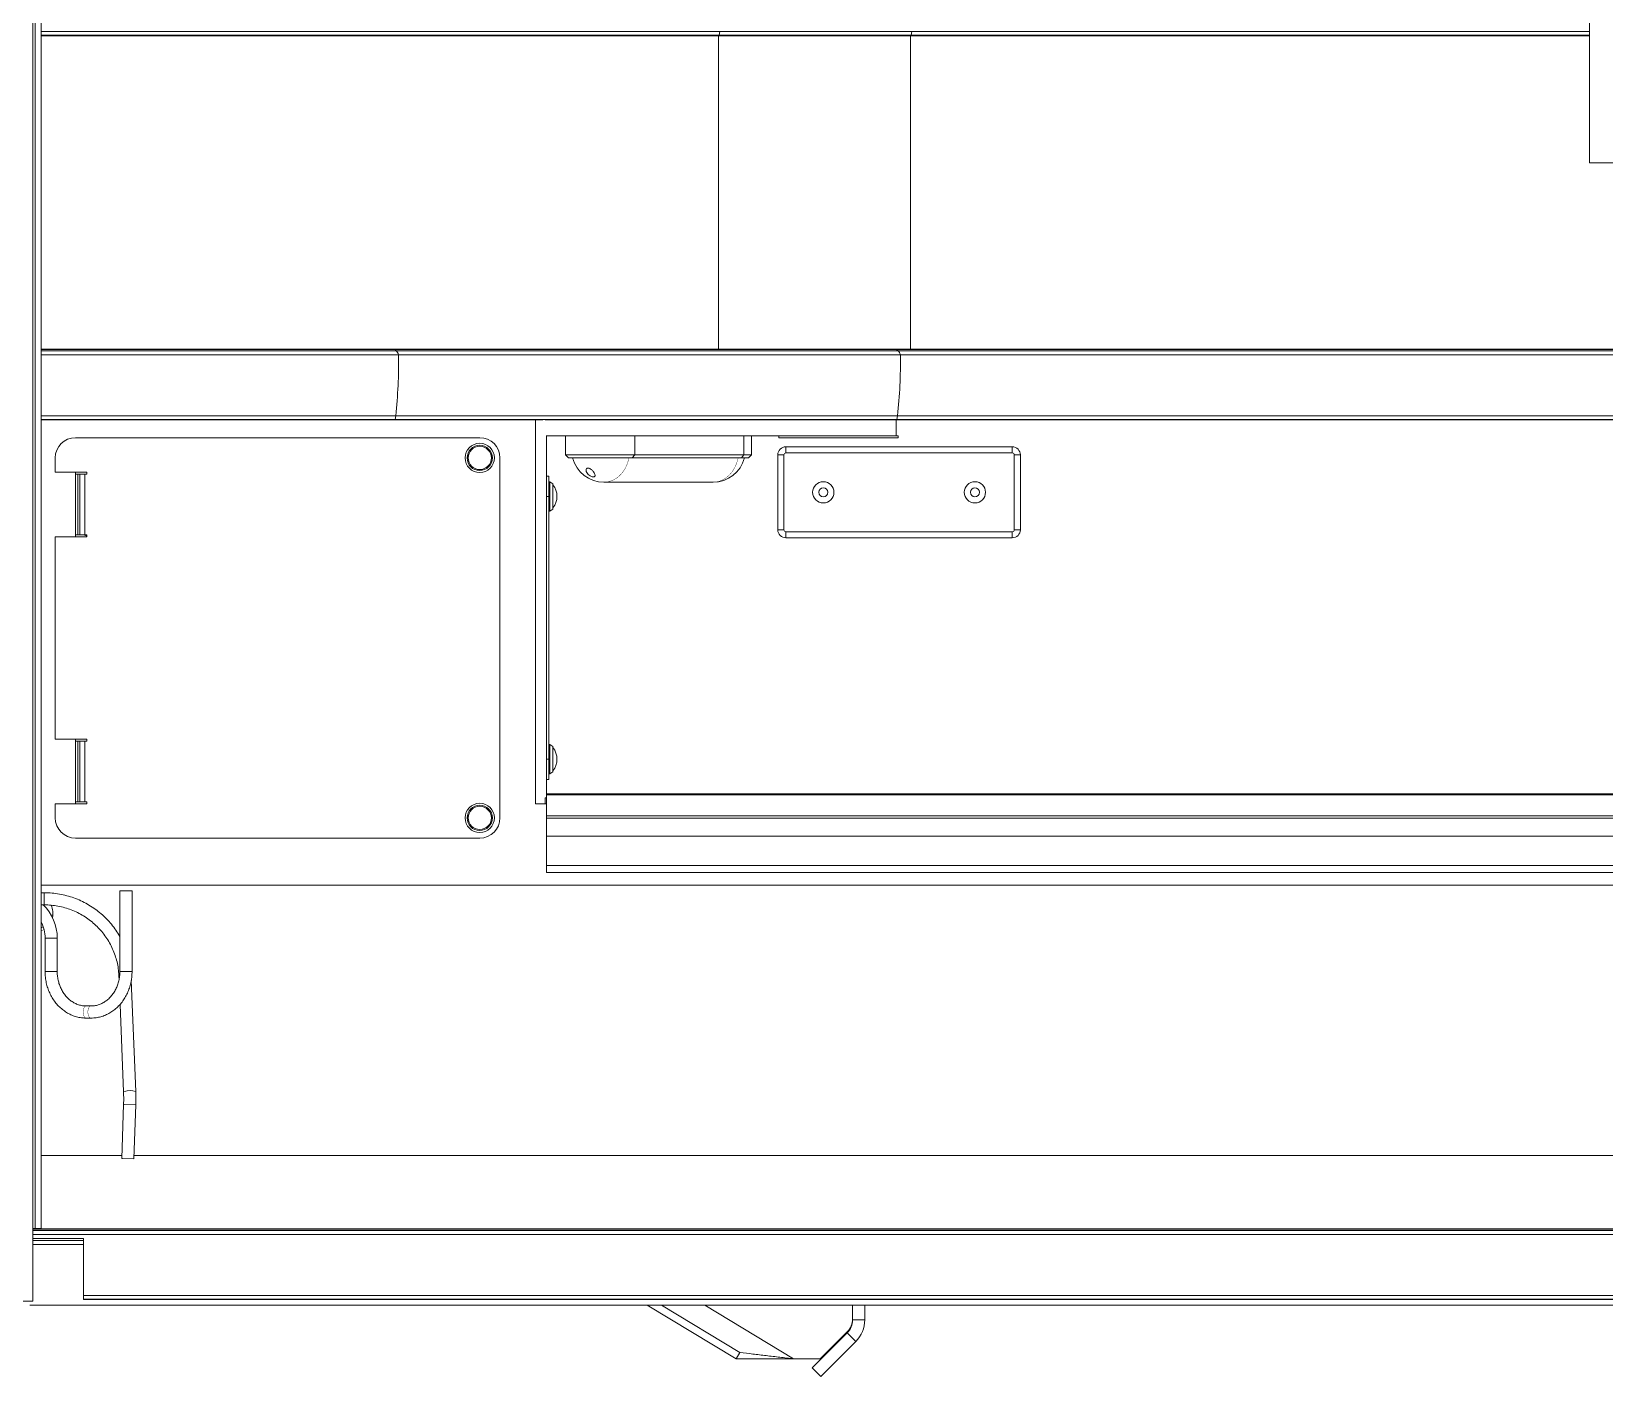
# Model space of a CAD drawing. Header units: millimetres. Extents: x -16985 to -606, y 2122 to 9380.
# Drawn here: x -8274 to -7496, y 4723 to 5388 of the extents above; entities that cross this region are included whole.
import ezdxf

# ---------------------------------------------------------------- set-up
doc = ezdxf.new("R2010")
doc.units = ezdxf.units.MM
for name, pattern in [('K5LT32768', [0]), ('K5LT32769', [0]), ('K5LT_THIN', [0])]:
    doc.linetypes.add(name, pattern=pattern)

msp = doc.modelspace()

# ---------------------------------------------------------------- linework, layer by layer
at = {"color": 7, "linetype": 'K5LT_THIN', "lineweight": 18}
for p, q in [((-8273.55, 4760.19), (-8273.55, 5798.19)), ((-8272.55, 5797.92), (-8272.55, 4796.19)), ((-8269.55, 5797.92), (-8269.55, 4796.19)), ((-7503.55, 5323.19), (-7503.55, 5449.19)), ((-7933.85, 5388.08), (-8269.55, 5388.08)), ((-8269.55, 5385.99), (-7934.27, 5385.99)), ((-7934.41, 5385.99), (-7934.41, 5230.99)), ((-7934.27, 5385.99), (-7839.27, 5385.99)), ((-7933.85, 5388.08), (-7934.13, 5386.22)), ((-7839.13, 5386.22), (-7934.13, 5386.22)), ((-7838.85, 5388.08), (-7933.85, 5388.08)), ((-7839.41, 5230.99), (-7839.41, 5385.99)), ((-7839.27, 5385.99), (-7503.55, 5385.99)), ((-7839.13, 5386.22), (-7838.85, 5388.08)), ((-7839.13, 5386.22), (-7503.55, 5386.22)), ((-7838.85, 5388.08), (-7503.55, 5388.08)), ((-7488.68, 5323.19), (-7503.55, 5323.19)), ((-8095.27, 5230.99), (-8269.55, 5230.99)), ((-8094.98, 5230.89), (-8269.55, 5230.89)), ((-8093.86, 5230.17), (-8269.55, 5230.17)), ((-7847.02, 5230.99), (-8095.27, 5230.99)), ((-7846.73, 5230.89), (-8094.98, 5230.89)), ((-7845.61, 5230.17), (-8093.86, 5230.17)), ((-7847.02, 5230.99), (-7455.55, 5230.99)), ((-7846.73, 5230.89), (-7455.55, 5230.89)), ((-7845.61, 5230.17), (-7455.55, 5230.17)), ((-8092.73, 5228.11), (-8269.55, 5228.11)), ((-7844.48, 5228.11), (-8092.73, 5228.11)), ((-7844.48, 5228.11), (-7455.55, 5228.11)), ((-8094.13, 5198.08), (-8269.55, 5198.08)), ((-8269.55, 5195.99), (-8094.63, 5195.99)), ((-8094.63, 5195.99), (-8021.32, 5195.99)), ((-8094.13, 5198.08), (-8094.46, 5196.22)), ((-7846.21, 5196.22), (-8094.46, 5196.22)), ((-7845.88, 5198.08), (-8094.13, 5198.08)), ((-8020.1, 5195.99), (-7846.38, 5195.99)), ((-7846.55, 5188.19), (-7846.55, 5195.99)), ((-7846.38, 5195.99), (-7455.55, 5195.99)), ((-7846.21, 5196.22), (-7845.88, 5198.08)), ((-7845.88, 5198.08), (-7455.55, 5198.08)), ((-8052.55, 5187.19), (-8252.55, 5187.19)), ((-8019.71, 5188.19), (-7846.55, 5188.19)), ((-8019.55, 5188.19), (-8019.55, 5011.16)), ((-8010.1, 5188.19), (-8010.1, 5178.69)), ((-7975.9, 5178.69), (-7975.9, 5188.19)), ((-7921.9, 5178.69), (-7921.9, 5188.19)), ((-7918.1, 5178.69), (-7918.1, 5188.19)), ((-7904.55, 5187.19), (-7904.55, 5188.19)), ((-7845.55, 5187.19), (-7904.55, 5187.19)), ((-7845.55, 5188.19), (-7846.55, 5188.19)), ((-7845.55, 5187.19), (-7845.55, 5188.19)), ((-8262.55, 5170.19), (-8262.55, 5177.19)), ((-8042.55, 4999.19), (-8042.55, 5177.19)), ((-8010.1, 5178.69), (-8008.6, 5177.19)), ((-8010.1, 5178.69), (-7975.9, 5178.69)), ((-7977.1, 5177.19), (-8008.6, 5177.19)), ((-7975.9, 5178.69), (-7977.1, 5177.19)), ((-7923.1, 5177.19), (-7977.1, 5177.19)), ((-7975.9, 5178.69), (-7921.9, 5178.69)), ((-7923.1, 5177.19), (-7921.9, 5178.69)), ((-7919.6, 5177.19), (-7923.1, 5177.19)), ((-7921.9, 5178.69), (-7918.1, 5178.69)), ((-7919.6, 5177.19), (-7918.1, 5178.69)), ((-7905.1, 5178.69), (-7902.1, 5178.69)), ((-7905.1, 5141.69), (-7905.1, 5178.69)), ((-7902.1, 5178.69), (-7902.1, 5141.69)), ((-7901.1, 5182.69), (-7901.1, 5179.69)), ((-7901.1, 5182.69), (-7789.1, 5182.69)), ((-7789.1, 5179.69), (-7901.1, 5179.69)), ((-7789.1, 5179.69), (-7789.1, 5182.69)), ((-7788.1, 5178.69), (-7785.1, 5178.69)), ((-7788.1, 5141.69), (-7788.1, 5178.69)), ((-7785.1, 5178.69), (-7785.1, 5141.69)), ((-8262.55, 5170.19), (-8246.93, 5170.19)), ((-8252.55, 5170.19), (-8252.55, 5138.19)), ((-8251.31, 5169.19), (-8252.55, 5169.19)), ((-8251.31, 5139.19), (-8251.31, 5169.19)), ((-8250.38, 5169.19), (-8251.31, 5169.19)), ((-8250.38, 5139.19), (-8250.38, 5169.19)), ((-8250.38, 5169.19), (-8247.93, 5169.19)), ((-8247.93, 5169.19), (-8247.93, 5139.19)), ((-8246.93, 5169.19), (-8247.93, 5169.19)), ((-8246.93, 5170.19), (-8246.93, 5169.19)), ((-8019.55, 5168.19), (-8018.35, 5168.19)), ((-8018.35, 5168.19), (-8018.35, 5158.19)), ((-8017.85, 5165.44), (-8018.35, 5165.44)), ((-8016.35, 5164.44), (-8017.85, 5165.44)), ((-8017.85, 5165.44), (-8017.85, 5150.94)), ((-8016.35, 5164.44), (-8016.35, 5151.94)), ((-7991.1, 5165.19), (-7937.1, 5165.19)), ((-8018.35, 5158.19), (-8019.55, 5158.19)), ((-8018.35, 5158.19), (-8018.35, 5028.19)), ((-8017.85, 5150.94), (-8016.35, 5151.94)), ((-8018.35, 5150.94), (-8017.85, 5150.94)), ((-8262.55, 5038.19), (-8262.55, 5138.19)), ((-8262.55, 5138.19), (-8246.93, 5138.19)), ((-8252.55, 5139.19), (-8251.31, 5139.19)), ((-8251.31, 5139.19), (-8250.38, 5139.19)), ((-8247.93, 5139.19), (-8250.38, 5139.19)), ((-8246.93, 5138.46), (-8248.43, 5139.19)), ((-8246.93, 5139.19), (-8247.93, 5139.19)), ((-8246.93, 5138.19), (-8246.93, 5139.19)), ((-7905.1, 5141.69), (-7902.1, 5141.69)), ((-7901.1, 5140.69), (-7789.1, 5140.69)), ((-7901.1, 5137.69), (-7901.1, 5140.69)), ((-7789.1, 5137.69), (-7901.1, 5137.69)), ((-7789.1, 5140.69), (-7789.1, 5137.69)), ((-7788.1, 5141.69), (-7785.1, 5141.69)), ((-8262.55, 5038.19), (-8246.93, 5038.19)), ((-8252.55, 5038.19), (-8252.55, 5006.19)), ((-8251.31, 5037.19), (-8252.55, 5037.19)), ((-8251.31, 5007.19), (-8251.31, 5037.19)), ((-8250.38, 5037.19), (-8251.31, 5037.19)), ((-8250.38, 5007.19), (-8250.38, 5037.19)), ((-8250.38, 5037.19), (-8247.93, 5037.19)), ((-8247.93, 5037.19), (-8247.93, 5007.19)), ((-8247.93, 5037.19), (-8246.93, 5037.19)), ((-8246.93, 5037.19), (-8246.93, 5038.19)), ((-8017.85, 5035.44), (-8018.35, 5035.44)), ((-8016.35, 5034.44), (-8017.85, 5035.44)), ((-8017.85, 5035.44), (-8017.85, 5020.94)), ((-8019.55, 5028.19), (-8018.35, 5028.19)), ((-8018.35, 5028.19), (-8018.35, 5018.19)), ((-8016.35, 5034.44), (-8016.35, 5021.94)), ((-8018.35, 5020.94), (-8017.85, 5020.94)), ((-8017.85, 5020.94), (-8016.35, 5021.94)), ((-8018.35, 5018.19), (-8019.55, 5018.19)), ((-8262.55, 5006.19), (-8246.93, 5006.19)), ((-8262.55, 4999.19), (-8262.55, 5006.19)), ((-8251.31, 5007.19), (-8252.55, 5007.19)), ((-8250.38, 5007.19), (-8251.31, 5007.19)), ((-8247.93, 5007.19), (-8250.38, 5007.19)), ((-8246.93, 5007.19), (-8247.93, 5007.19)), ((-8246.93, 5007.19), (-8246.93, 5006.19)), ((-8019.55, 5006.19), (-8024.95, 5006.19)), ((-8020.12, 5009.19), (-8019.55, 5009.19)), ((-8020.12, 5009.19), (-8020.12, 5006.19)), ((-7455.55, 5011.16), (-8019.55, 5011.16)), ((-8019.55, 5011.16), (-8019.55, 5010.59)), ((-8019.55, 5010.59), (-8019.55, 5000.16)), ((-7455.55, 5000.16), (-8019.55, 5000.16)), ((-8019.55, 5000.16), (-8019.55, 4999)), ((-8019.55, 4999), (-8019.55, 4990.23)), ((-8252.55, 4989.19), (-8052.55, 4989.19)), ((-8019.55, 4990.23), (-8019.55, 4975.66)), ((-7455.55, 4975.66), (-8019.55, 4975.66)), ((-8019.55, 4975.66), (-8019.55, 4972.15)), ((-7455.55, 4966), (-8269.55, 4966)), ((-8019.55, 4972.15), (-7455.55, 4972.15)), ((-8268, 4962.19), (-8269.55, 4962.19)), ((-8230.55, 4963.19), (-8230.55, 4923.19)), ((-8230.55, 4963.19), (-8228.59, 4963.19)), ((-8228.59, 4963.19), (-8224.55, 4963.19)), ((-8224.55, 4923.19), (-8224.55, 4963.19)), ((-8269.55, 4956.19), (-8268, 4956.19)), ((-8269.55, 4944.81), (-8268.53, 4945.4)), ((-8267.55, 4939.72), (-8267.55, 4923.19)), ((-8261.55, 4923.19), (-8261.55, 4939.72)), ((-8231.03, 4921.03), (-8230.96, 4919.28)), ((-8222.75, 4863.95), (-8224.94, 4918.86)), ((-8244.9, 4906.19), (-8247.21, 4906.19)), ((-8230.47, 4906.99), (-8228.74, 4863.71)), ((-8247.21, 4900.19), (-8244.9, 4900.19)), ((-8228.73, 4857.55), (-8229.68, 4830.78)), ((-8223.69, 4830.56), (-8222.73, 4857.34)), ((-8229.63, 4832.27), (-8269.55, 4832.27)), ((-8229.25, 4830.76), (-8229.68, 4830.78)), ((-8223.69, 4830.56), (-8229.25, 4830.76)), ((-7455.55, 4832.27), (-8223.63, 4832.27)), ((-8272.55, 4796.19), (-8273.55, 4796.19)), ((-7453.55, 4795.99), (-8273.55, 4795.99)), ((-7453.55, 4795.89), (-8273.55, 4795.89)), ((-7453.55, 4795.17), (-8273.55, 4795.17)), ((-8269.55, 4796.19), (-8272.55, 4796.19)), ((-7453.55, 4793.11), (-8273.55, 4793.11)), ((-8248.55, 4791.19), (-8273.55, 4791.19)), ((-8273.55, 4790.19), (-8248.55, 4790.19)), ((-8248.55, 4788.19), (-8273.55, 4788.19)), ((-8248.55, 4791.19), (-8248.55, 4763.08)), ((-7478.55, 4763.08), (-8248.55, 4763.08)), ((-8248.55, 4763.08), (-8248.55, 4761.22)), ((-8273.55, 4760.19), (-8333.55, 4760.19)), ((-7453.55, 4758.19), (-8275.05, 4758.19)), ((-7478.55, 4761.22), (-8248.55, 4761.22)), ((-8248.55, 4761.22), (-8248.55, 4760.99)), ((-8248.55, 4760.99), (-7478.55, 4760.99)), ((-7969.66, 4758.19), (-7925.72, 4731.69)), ((-7962.56, 4758.19), (-7923.83, 4734.83)), ((-7868.1, 4750.91), (-7868.1, 4758.19)), ((-7862.1, 4750.91), (-7862.1, 4758.19)), ((-7868.1, 4750.91), (-7862.1, 4750.91)), ((-7888.1, 4727.19), (-7870.74, 4744.55)), ((-7884.1, 4731.69), (-7870.74, 4745.05)), ((-7883.86, 4722.94), (-7866.5, 4740.31)), ((-7870.74, 4744.55), (-7866.5, 4740.31)), ((-7925.72, 4731.69), (-7923.83, 4734.83)), ((-7884.1, 4731.69), (-7897.32, 4731.69)), ((-7888.1, 4727.19), (-7883.86, 4722.94))]:
    msp.add_line(p, q, dxfattribs=at)
at = {"color": 8, "linetype": 'K5LT32768', "lineweight": 15, "true_color": 0x808080}
for p, q in [((-7934.13, 5386.22), (-8269.55, 5386.22)), ((-8094.46, 5196.22), (-8269.55, 5196.22)), ((-8024.95, 5195.99), (-8024.95, 5006.19)), ((-7846.21, 5196.22), (-7455.55, 5196.22)), ((-7455.55, 5010.59), (-8019.55, 5010.59)), ((-7455.55, 4999), (-8019.55, 4999)), ((-7455.55, 4990.23), (-8019.55, 4990.23)), ((-8268, 4962.19), (-8268, 4956.86)), ((-8268, 4956.86), (-8268, 4956.19)), ((-8266.46, 4939.72), (-8267.55, 4939.72)), ((-8261.55, 4939.72), (-8266.46, 4939.72)), ((-8266.46, 4923.19), (-8267.55, 4923.19)), ((-8261.55, 4923.19), (-8266.46, 4923.19)), ((-8230.55, 4923.19), (-8228.59, 4923.19)), ((-8228.59, 4923.19), (-8224.55, 4923.19)), ((-8228.3, 4857.53), (-8228.73, 4857.55)), ((-8222.73, 4857.34), (-8228.3, 4857.53)), ((-7941.26, 4758.19), (-7897.32, 4731.69))]:
    msp.add_line(p, q, dxfattribs=at)
at = {"color": 8, "linetype": 'K5LT32769', "true_color": 0x808080, "const_width": 0.18}
for points in [[(-7991.1, 5165.19), (-7990.14, 5165.23), (-7988.25, 5165.59), (-7986.42, 5166.29), (-7984.7, 5167.33), (-7983.12, 5168.68), (-7981.72, 5170.3), (-7980.52, 5172.17), (-7979.57, 5174.24), (-7978.87, 5176.47), (-7978.7, 5177.19)], [(-7937.1, 5165.19), (-7936.14, 5165.23), (-7934.25, 5165.59), (-7932.42, 5166.29), (-7930.7, 5167.33), (-7929.12, 5168.68), (-7927.72, 5170.3), (-7926.52, 5172.17), (-7925.57, 5174.24), (-7924.87, 5176.47), (-7924.7, 5177.19)], [(-8247.21, 4906.19), (-8247.71, 4906.01), (-8248.16, 4905.5), (-8248.5, 4904.7), (-8248.68, 4903.72), (-8248.68, 4902.68)], [(-8248.68, 4902.68), (-8248.5, 4901.7), (-8248.17, 4900.9), (-8247.73, 4900.37), (-8247.22, 4900.19), (-8247.21, 4900.19)], [(-8244.91, 4906.19), (-8245.4, 4906.01), (-8245.85, 4905.5), (-8246.19, 4904.7), (-8246.37, 4903.72), (-8246.37, 4902.68)], [(-8246.37, 4902.68), (-8246.2, 4901.7), (-8245.87, 4900.9), (-8245.42, 4900.37), (-8244.91, 4900.19), (-8244.9, 4900.19)], [(-8228.31, 4863.95), (-8228.69, 4863.8), (-8228.74, 4863.71)]]:
    msp.add_lwpolyline(points, dxfattribs=at)
at = {"color": 7, "linetype": 'K5LT_THIN', "const_width": 0.18}
for points in [[(-8264.25, 4950.52), (-8263.93, 4951.51), (-8263.69, 4952.9)], [(-8269.55, 4943.18), (-8268.3, 4943.92), (-8268.12, 4944.05)]]:
    msp.add_lwpolyline(points, dxfattribs=at)
at = {"color": 7, "linetype": 'K5LT_THIN', "lineweight": 18}
for centre, radius in [((-8052.55, 5177.19), 7.25), ((-8052.55, 5177.19), 6.25), ((-8052.55, 5177.19), 5.75), ((-7882.6, 5160.19), 5.25), ((-7882.6, 5160.19), 2.25), ((-7807.6, 5160.19), 5.25), ((-7807.6, 5160.19), 2.25), ((-8052.55, 4999.19), 7.25), ((-8052.55, 4999.19), 6.25), ((-8052.55, 4999.19), 5.75)]:
    msp.add_circle(centre, radius, dxfattribs=at)
for centre, radius, start, end in [((-8252.55, 5177.19), 10, 90, 180), ((-8052.55, 5177.19), 10, 0, 90), ((-7991.1, 5181.19), 16, 194.47751, 270), ((-7937.1, 5181.19), 16, 270, 345.52249), ((-7901.1, 5178.69), 4, 90, 180), ((-7901.1, 5178.69), 1, 90, 180), ((-7789.1, 5178.69), 4, 0, 90), ((-7789.1, 5178.69), 1, 0, 90), ((-8023.62, 5158.19), 9.27, 321.64198, 38.35802), ((-7901.1, 5141.69), 4, 180, 270), ((-7901.1, 5141.69), 1, 180, 270), ((-7789.1, 5141.69), 1, 270, 0), ((-7789.1, 5141.69), 4, 270, 0), ((-8023.62, 5028.19), 9.27, 321.64198, 38.35802), ((-8252.55, 4999.19), 10, 180, 270), ((-8052.55, 4999.19), 10, 270, 0), ((-8284.55, 4939.72), 23, 0, 45.73629), ((-8272.6, 4952.08), 8.94, 345.83781, 26.13317), ((-8284.55, 4939.72), 17, 0, 28.07249), ((-7877.1, 4751.41), 9, 315, 0), ((-7877.1, 4750.91), 9, 315, 0), ((-7877.1, 4750.91), 15, 315, 0)]:
    msp.add_arc(centre, radius, start, end, dxfattribs=at)
at = {"color": 8, "linetype": 'K5LT32768', "lineweight": 15, "true_color": 0x808080}
msp.add_arc((-8225.53, 4854.36), 9.98, 73.83009, 106.20814, dxfattribs=at)
at = {"color": 7, "linetype": 'K5LT_THIN', "lineweight": 18}
for centre, major_axis, ratio, start_param, end_param in [((-7934.27, 5386.34), (0, 0.354), 0.414214, 3.141593, 4.379249), ((-7839.27, 5386.34), (0, 0.354), 0.414214, 3.141593, 4.379249), ((-8095.12, 5231.06), (0, 0.316), 0.5, 1.808332, 2.126923), ((-8095.33, 5224.86), (0, 6.08), 0.5, -0.506009, -0.113649), ((-8094.7, 5226.05), (0, 4.46), 0.5, -1.090247, -0.390921), ((-7846.87, 5231.06), (0, 0.316), 0.5, 1.808332, 2.126923), ((-7847.08, 5224.86), (0, 6.08), 0.5, -0.506009, -0.113649), ((-7846.45, 5226.05), (0, 4.46), 0.5, -1.090247, -0.390921), ((-8150.81, 5223.8), (0, 116.24), 0.5, -1.793876, -1.533693), ((-7902.56, 5223.8), (0, 116.24), 0.5, -1.793876, -1.533693), ((-8094.63, 5196.34), (0, 0.354), 0.5, 3.141593, 4.379249), ((-7846.38, 5196.34), (0, 0.354), 0.5, 3.141593, 4.379249)]:
    msp.add_ellipse(centre, major_axis=major_axis, ratio=ratio, start_param=start_param, end_param=end_param, dxfattribs=at)
for points, knots in [([(-7998.85, 5168.99), (-7998.57, 5168.75), (-7998.12, 5168.36), (-7997.3, 5167.97), (-7996.63, 5167.78), (-7996.09, 5167.79), (-7995.72, 5167.92), (-7995.47, 5168.2), (-7995.41, 5168.7), (-7995.65, 5169.42), (-7996.23, 5170.32), (-7996.99, 5171.15), (-7997.79, 5171.77), (-7998.4, 5172.09), (-7998.9, 5172.23), (-7999.3, 5172.21), (-7999.65, 5172.04), (-7999.92, 5171.65), (-7999.99, 5170.95), (-7999.71, 5169.99), (-7999.14, 5169.33), (-7998.85, 5168.99)], [0, 0, 0, 0, 0.067126, 0.111006, 0.155191, 0.192765, 0.227232, 0.263861, 0.316798, 0.386079, 0.456801, 0.541551, 0.59402, 0.632489, 0.662839, 0.693306, 0.721643, 0.764154, 0.827069, 0.911198, 1, 1, 1, 1]), ([(-8230.55, 4940.52), (-8230.56, 4940.53), (-8231.13, 4941.63), (-8232.51, 4943.68), (-8234.7, 4946.62), (-8237.16, 4949.34), (-8239.84, 4951.85), (-8242.74, 4954.12), (-8245.82, 4956.14), (-8249.06, 4957.89), (-8252.44, 4959.35), (-8255.93, 4960.53), (-8259.52, 4961.4), (-8263.16, 4961.97), (-8266, 4962.17), (-8267.62, 4962.18), (-8268, 4962.19)], [0, 0, 0, 0, 0.00124, 0.082312, 0.163389, 0.244473, 0.325563, 0.40666, 0.487764, 0.568875, 0.649992, 0.731115, 0.812243, 0.893376, 0.974512, 1, 1, 1, 1]), ([(-8268, 4956.19), (-8267.43, 4956.18), (-8265.71, 4956.15), (-8262.87, 4955.88), (-8259.5, 4955.26), (-8256.21, 4954.33), (-8253.02, 4953.11), (-8249.96, 4951.6), (-8247.05, 4949.82), (-8244.32, 4947.77), (-8241.79, 4945.49), (-8239.49, 4942.99), (-8237.43, 4940.29), (-8235.63, 4937.41), (-8234.1, 4934.38), (-8232.87, 4931.22), (-8231.93, 4927.96), (-8231.32, 4924.69), (-8231.09, 4922.37), (-8231.04, 4921.17), (-8231.03, 4921.03)], [0, 0, 0, 0, 0.030529, 0.090821, 0.151128, 0.211436, 0.271746, 0.33206, 0.392378, 0.452702, 0.513032, 0.573369, 0.633713, 0.694065, 0.754424, 0.814791, 0.875163, 0.935542, 0.992755, 1, 1, 1, 1]), ([(-8267.55, 4923.19), (-8267.55, 4922.69), (-8267.52, 4921.29), (-8267.26, 4919), (-8266.69, 4916.36), (-8265.84, 4913.81), (-8264.74, 4911.39), (-8263.39, 4909.14), (-8261.81, 4907.08), (-8260.02, 4905.24), (-8258.06, 4903.66), (-8255.95, 4902.35), (-8253.71, 4901.33), (-8251.39, 4900.63), (-8249.21, 4900.25), (-8247.81, 4900.2), (-8247.21, 4900.19)], [0, 0, 0, 0, 0.041634, 0.117247, 0.192915, 0.26859, 0.344251, 0.419865, 0.495391, 0.57078, 0.645979, 0.72094, 0.795633, 0.870051, 0.944219, 1, 1, 1, 1]), ([(-8247.21, 4906.19), (-8247.51, 4906.19), (-8248.47, 4906.22), (-8250.07, 4906.48), (-8251.96, 4907.09), (-8253.76, 4908.01), (-8255.44, 4909.21), (-8256.96, 4910.67), (-8258.31, 4912.35), (-8259.45, 4914.23), (-8260.36, 4916.28), (-8261.03, 4918.45), (-8261.44, 4920.67), (-8261.55, 4922.26), (-8261.55, 4923.09), (-8261.55, 4923.19)], [0, 0, 0, 0, 0.041651, 0.130262, 0.218747, 0.306737, 0.39408, 0.480784, 0.566947, 0.652698, 0.738153, 0.823407, 0.908525, 0.989022, 1, 1, 1, 1]), ([(-8244.9, 4900.19), (-8244.44, 4900.2), (-8243.19, 4900.23), (-8241.15, 4900.53), (-8238.84, 4901.17), (-8236.6, 4902.12), (-8234.48, 4903.36), (-8232.51, 4904.87), (-8230.7, 4906.63), (-8229.08, 4908.62), (-8227.69, 4910.82), (-8226.52, 4913.18), (-8225.61, 4915.69), (-8224.97, 4918.3), (-8224.61, 4920.81), (-8224.57, 4922.45), (-8224.55, 4923.19)], [0, 0, 0, 0, 0.042482, 0.116309, 0.190156, 0.264091, 0.338191, 0.412509, 0.487067, 0.561859, 0.636864, 0.712047, 0.787372, 0.862808, 0.938326, 1, 1, 1, 1]), ([(-8230.55, 4923.19), (-8230.56, 4922.8), (-8230.58, 4921.66), (-8230.81, 4919.75), (-8231.33, 4917.53), (-8232.1, 4915.42), (-8233.09, 4913.45), (-8234.31, 4911.66), (-8235.7, 4910.09), (-8237.26, 4908.75), (-8238.96, 4907.66), (-8240.76, 4906.86), (-8242.62, 4906.36), (-8244.01, 4906.2), (-8244.76, 4906.19), (-8244.9, 4906.19)], [0, 0, 0, 0, 0.042405, 0.127281, 0.21217, 0.297046, 0.381951, 0.466947, 0.552125, 0.63761, 0.723549, 0.810093, 0.897345, 0.981232, 1, 1, 1, 1]), ([(-8228.74, 4863.71), (-8228.72, 4863.11), (-8228.67, 4861.38), (-8228.67, 4859.32), (-8228.72, 4857.86), (-8228.73, 4857.55)], [0, 0, 0, 0, 0.291514, 0.847931, 1, 1, 1, 1]), ([(-8222.73, 4857.34), (-8222.72, 4857.98), (-8222.66, 4859.85), (-8222.68, 4862.05), (-8222.74, 4863.61), (-8222.75, 4863.95)], [0, 0, 0, 0, 0.29152, 0.843857, 1, 1, 1, 1]), ([(-7897.32, 4731.69), (-7899.77, 4731.68), (-7904.67, 4731.67), (-7911.94, 4731.7), (-7919.09, 4731.68), (-7923.51, 4731.68), (-7925.72, 4731.69)], [0, 0, 0, 0, 0.249923, 0.500084, 0.749981, 1, 1, 1, 1]), ([(-7897.32, 4731.69), (-7899.58, 4731.95), (-7904.1, 4732.47), (-7910.83, 4733.3), (-7917.49, 4734.07), (-7921.71, 4734.57), (-7923.83, 4734.83)], [0, 0, 0, 0, 0.249932, 0.500048, 0.749966, 1, 1, 1, 1])]:
    msp.add_open_spline(points, degree=3, knots=knots, dxfattribs=at)

doc.saveas('drawing.dxf')
